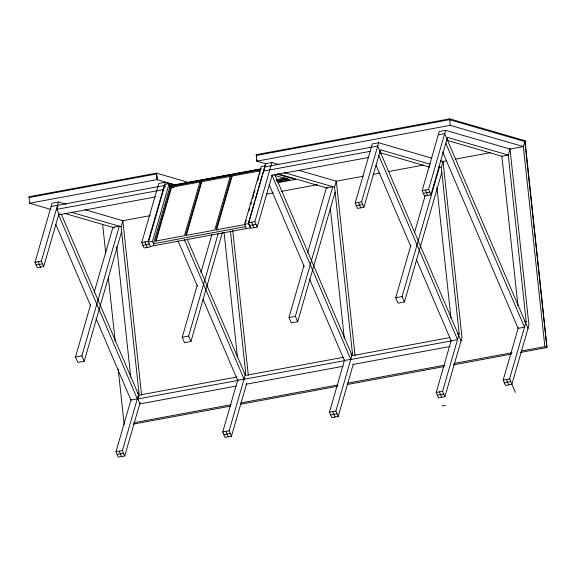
<?xml version="1.0" encoding="UTF-8"?>
<svg xmlns="http://www.w3.org/2000/svg" width="576" height="576" viewBox="0 0 576 576"><rect width="100%" height="100%" fill="white"/><g stroke="black" fill="none" stroke-linecap="round" stroke-linejoin="round"><path stroke-width="0.86" d="M59.105 213.199L43.711 266.537L37.303 267.725L34.992 262.31L52.049 203.213L58.457 202.025L66.182 204.271M43.711 266.537L41.393 261.13L58.457 202.025M155.311 196.956L59.162 214.754L56.844 209.347L58.039 205.207L164.772 185.45L165.434 186.998M121.63 231.631L84.218 361.253L77.81 362.441L75.499 357.026L90.713 304.315M94.205 292.212L112.91 227.405L119.311 226.217L81.9 355.838L84.218 361.253M131.119 399.355L115.999 451.742L118.318 457.15L124.718 455.969L122.407 450.554L138.989 393.098L121.104 226.735L122.839 220.716L85.068 209.75M165.19 182.268L148.133 241.373L150.444 246.78L144.043 247.968L141.725 242.554L158.782 183.456L165.19 182.268L174.629 185.011M154.289 245.621L152.474 241.387L169.157 183.593L175.097 185.249M152.474 241.387L148.457 242.129L165.132 184.334L169.157 183.593L170.143 185.904L153.461 243.698L245.534 226.649M171.173 186.286L155.347 241.121L184.428 235.735L200.254 180.907L171.173 186.286L171.583 187.25L156.01 241.229M236.275 386.064L140.004 403.884L137.88 398.923L138.974 395.136L237.01 376.985M201.463 180.684L185.638 235.512L214.718 230.126L230.544 175.298L201.463 180.684L201.874 181.642L186.293 235.62M124.718 455.969L140.09 402.725M222.379 232.61L190.951 341.496L184.543 342.677L182.232 337.27L197.194 285.415M200.938 272.455L211.91 234.432M260.834 169.69L231.746 175.075L215.921 229.903L245.009 224.525M216.583 230.011L232.164 176.04L231.746 175.075M190.951 341.496L188.633 336.082L218.318 233.251M246.355 228.578L244.541 224.345L261.223 166.55L265.248 165.802L262.757 174.434M245.498 222.811L246.24 220.241M248.962 210.816L249.703 208.246M250.69 204.818L251.431 202.248M252.425 198.821L253.663 194.537M254.153 192.823L254.894 190.253M257.616 180.828L258.854 176.544M259.351 174.83L260.093 172.26M272.297 174.636L257.177 227.023L250.776 228.211L248.458 222.797L265.522 163.699L271.922 162.511L278.791 164.506M150.264 246.362L250.373 227.83L248.566 223.596L254.786 202.032M255.283 200.311L258.271 189.958M258.775 188.23L262.26 176.155M257.177 227.023L254.866 221.609L271.922 162.511M246.823 382.961L231.451 436.205L225.05 437.393L222.739 431.978L237.859 379.598M231.451 436.205L229.14 430.798L245.722 373.342L230.436 231.127M335.095 192.11L297.684 321.732L291.283 322.92L288.965 317.506L303.934 265.658M307.67 252.698L326.376 187.884L332.784 186.703L295.366 316.325L297.684 321.732M344.592 359.834L329.472 412.222L331.783 417.636L338.191 416.448L335.873 411.034L352.462 353.578L334.57 187.222L336.305 181.202L298.534 170.237M430.171 164.232L380.498 149.81L363.91 207.266L357.509 208.447L355.19 203.04L372.254 143.935L378.655 142.754L431.885 158.206M363.91 207.266L361.598 201.852L378.655 142.754M338.191 416.448L353.311 364.061M515.369 392.407L509.587 378.878L526.169 321.422L508.284 155.066L447.473 137.412L430.891 194.868L424.483 196.049L422.172 190.642L439.229 131.537L445.63 130.356L510.019 149.047L528.955 325.188L511.898 384.293L505.498 385.474L503.179 380.066L518.299 327.679M441.828 172.354L404.417 301.975L398.016 303.163L395.698 297.749L410.911 245.038M414.403 232.942L425.131 195.782M430.891 194.868L428.573 189.454L445.63 130.356M404.417 301.975L402.106 296.568L439.517 166.939M451.325 340.078L436.205 392.465L438.516 397.872L444.924 396.691L442.606 391.277L459.194 333.821L441.302 167.465L443.045 161.446L440.467 160.697M510.019 149.047L508.284 155.066L501.876 156.247L447.062 140.335M444.924 396.691L461.981 337.586L443.045 161.446M525.053 140.702L523.361 146.578L544.867 346.63L546.955 347.544L525.053 140.702L449.77 118.85L256.313 154.663L256.781 161.158L266.242 163.908M51.026 209.47L29.52 203.227L29.052 196.733L156.514 173.138L188.647 182.462M175.824 185.105L156.982 179.633L156.514 173.138L157.356 179.741M449.77 118.85L450.23 125.345L523.361 146.578L509.22 149.191M28.8 197.582L156.262 173.988M256.061 155.513L449.518 119.7L524.808 141.559L546.955 347.544L520.438 352.447M29.52 203.227L156.982 179.633M256.781 161.158L450.23 125.345M51.106 206.496L57.506 205.308M264.571 166.975L377.712 146.03L461.038 340.87M438.278 134.82L444.686 133.632L528.012 328.471M170.201 185.674L261.389 168.797M170.143 185.904L260.46 169.186M177.358 184.658L179.122 184.334M180.886 184.01L194.983 181.397M199.39 180.583L201.154 180.252M202.356 180.029L204.12 179.705M205.884 179.381L210.29 178.56M212.054 178.236L216.461 177.422M218.225 177.098L228.794 175.14M233.532 174.262L235.289 173.938M237.053 173.606L241.459 172.793M245.866 171.979L247.63 171.648M249.394 171.324L259.97 169.366M171.583 187.25L199.786 182.03M201.874 181.642L230.954 176.263M232.164 176.04L260.359 170.82M171.374 187.826L174.002 187.337M56.844 209.347L163.584 189.583M263.376 171.108L370.109 151.351M271.865 175.378L368.899 157.421M276.444 179.604L285.257 177.97M276.588 180.713L287.165 178.754M276.617 180.95L288.022 178.841M277.639 181.922L289.915 179.647L275.465 175.622M278.122 182.642L295.682 179.388L276.977 174.182M122.09 220.86L150.372 215.618M266.155 194.191L273.226 192.881M281.182 191.405L317.419 184.694M335.981 181.26L363.384 176.191M373.104 174.391L380.174 173.081M388.13 171.605L423.482 165.06M442.044 161.626L446.465 160.812M455.306 159.17L490.658 152.626M34.992 262.31L41.393 261.13M141.725 242.554L148.133 241.373M248.458 222.797L254.866 221.609M355.19 203.04L361.598 201.852M422.172 190.642L428.573 189.454M244.541 224.345L248.566 223.596M36.151 265.018L42.552 263.837M142.884 245.261L149.285 244.073M249.617 225.504L256.018 224.316M356.35 205.74L362.758 204.559M423.324 193.342L429.732 192.161M75.499 357.026L81.9 355.838M182.232 337.27L188.633 336.082M288.965 317.506L295.366 316.325M395.698 297.749L402.106 296.568M137.39 393.394L138.989 393.098M244.123 373.637L245.722 373.342M350.856 353.88L352.462 353.578M457.589 334.116L459.194 333.821M524.57 321.718L526.169 321.422M244.958 375.516L343.879 357.206M351.828 355.73L449.863 337.586M137.88 398.923L238.565 380.29M243.864 379.303L344.549 360.67M350.734 359.525L451.418 340.884M245.988 384.264L343.138 366.278M352.85 364.486L450.007 346.5M133.877 422.712L231.098 404.719M240.826 402.919L338.047 384.919M347.767 383.119L444.11 365.285M453.83 363.485L512.165 352.685M521.006 351.05L544.867 346.63M133.308 424.116L230.537 406.116M240.257 404.316L337.478 386.323M347.206 384.523L444.427 366.523M453.269 364.889L511.603 354.089M115.999 451.742L122.407 450.554M222.739 431.978L229.14 430.798M329.472 412.222L335.873 411.034M436.205 392.465L442.606 391.277M503.179 380.066L509.587 378.878M117.158 454.442L123.566 453.262M223.891 434.686L230.299 433.498M330.631 414.929L337.032 413.741M437.364 395.172L443.765 393.984M504.338 382.774L510.739 381.586M441.994 405.994L445.457 405.353M169.531 186.487L170.33 186.71M438.739 166.716L441.302 167.465M380.088 152.734L429.761 167.155M284.04 172.548L334.57 187.222M277.632 173.736L327.312 188.158M71.424 212.314L121.104 226.735M64.793 213.466L114.696 227.923M445.81 143.179L524.506 327.19L518.098 328.378L442.577 151.79M425.369 190.044L427.687 195.458M506.383 379.469L508.694 384.883M378.828 155.578L457.524 339.595L451.123 340.776L416.189 259.085M375.955 165.017L410.89 246.708M358.394 202.442L360.713 207.857M439.409 391.867L441.72 397.282M274.702 174.506L351.986 355.212M272.095 175.334L350.791 359.352L344.39 360.533L309.449 278.842M269.222 184.774L304.157 266.465M251.662 222.206L253.973 227.614M332.676 411.631L334.987 417.038M200.254 180.907L200.664 181.865M187.38 239.645L245.254 374.976M184.421 239.652L244.058 379.109L237.658 380.297L203.069 299.426M178.013 240.84L197.424 286.229M144.929 241.963L147.24 247.378M225.936 431.388L228.254 436.802M61.236 214.02L139.176 396.281M58.63 214.855L137.326 398.866L130.918 400.054L95.983 318.362M55.75 224.294L90.691 305.986M38.196 261.72L40.507 267.134M119.203 451.145L121.522 456.559M169.157 183.593L169.733 188.093M256.313 154.663L256.63 157.14M256.939 159.617L257.155 161.266M501.876 156.247L517.939 305.611M436.918 187.43L450.965 318.017M336.305 181.202L355.054 355.558M330.286 208.08L344.326 338.666M232.747 230.465L248.321 375.314M224.028 232.315L237.492 357.53M122.839 220.716L141.588 395.078M116.719 246.708L130.759 377.287M102.643 224.46L105.718 253.037M108.31 277.15L115.222 341.453M118.202 369.144L124.157 424.512"/></g></svg>
